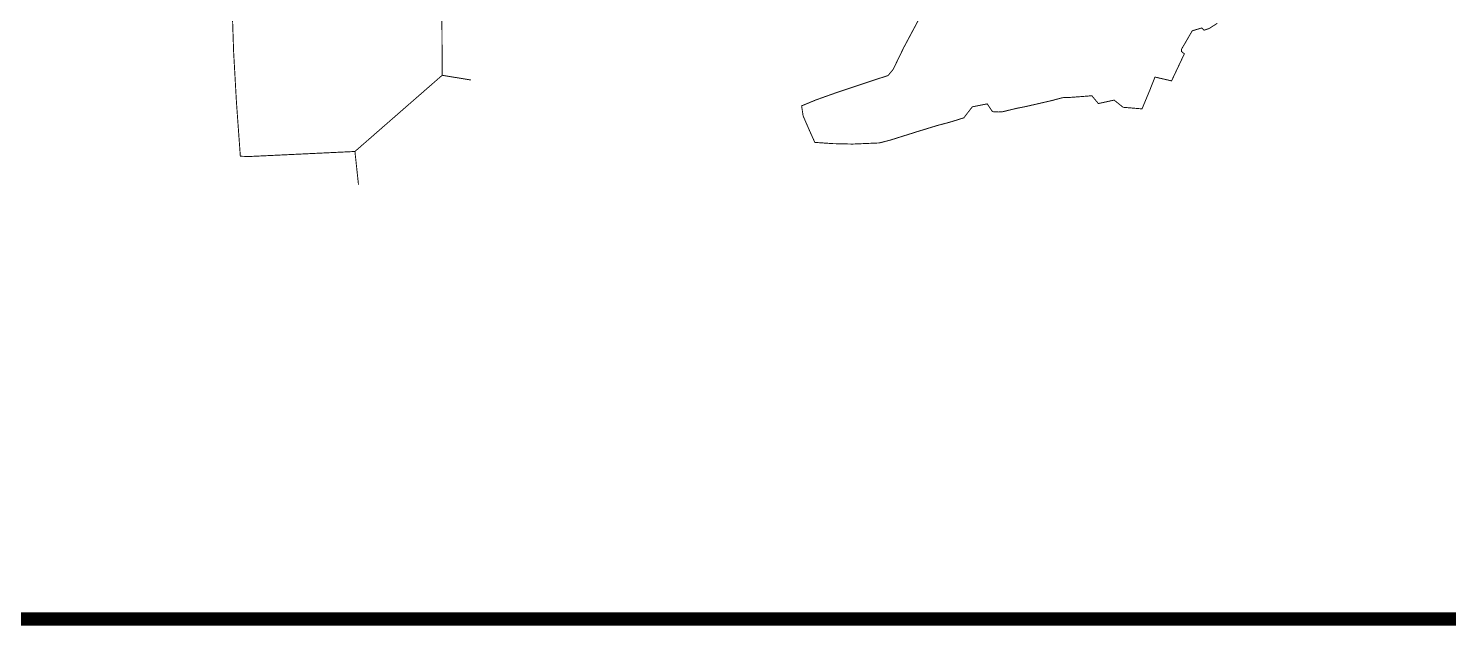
# Model space of a CAD drawing. Header units: inches. Extents: x 174104 to 230935, y 1583276 to 1631460.
# Drawn here: x 210853 to 221527, y 1583276 to 1587763 of the extents above; entities that cross this region are included whole.
import ezdxf

# ---------------------------------------------------------------- set-up
doc = ezdxf.new("R2010")
doc.units = ezdxf.units.IN
doc.header["$LTSCALE"] = 15
doc.header["$MEASUREMENT"] = 0
doc.linetypes.add('HIDDEN2', pattern=[0.1875, 0.125, -0.0625])
doc.layers.add('text2', color=7, linetype='Continuous')
doc.layers.add('VILLAGE BOUNDRY', color=5, linetype='Continuous')

msp = doc.modelspace()

# ---------------------------------------------------------------- linework, layer by layer
at = {"layer": 'text2', "const_width": 100}
msp.add_lwpolyline([(174153.83452, 1631410.23269), (230884.84018, 1631410.23269), (230884.84018, 1583325.91205), (174153.83452, 1583325.91205)], close=True, dxfattribs=at)
at = {"layer": 'VILLAGE BOUNDRY', "linetype": 'HIDDEN2', "ltscale": 20, "const_width": 7}
for points in [[(213960.28341, 1587968.56601), (213962.91131, 1587410.37736), (214179.96808, 1587374.83025), (213962.91131, 1587410.37736), (213307.20946, 1586837.99323), (213333.80294, 1586589.04034), (213307.20946, 1586837.99323), (212509.9085, 1586800.05965), (212445.92243, 1586802.28061), (212416.39163, 1587213.67761), (212395.61391, 1587584.0432), (212372.07306, 1588291.25879)], [(217548.77444, 1587837.3717), (217431.79154, 1587618.42037), (217352.49286, 1587455.08874), (217314.28208, 1587408.58885), (217176.3791, 1587363.84452), (216931.76722, 1587282.15766), (216819.79452, 1587242.38465), (216768.12684, 1587223.69847), (216664.36474, 1587180.71371), (216675.40388, 1587105.53047), (216720.91562, 1587001.11376), (216763.39761, 1586906.29091), (216897.86239, 1586896.99026), (217046.10776, 1586893.60912), (217248.0995, 1586902.13286), (217330.92472, 1586923.42931), (217542.68107, 1586989.90642), (217684.4207, 1587033.19239), (217774.33466, 1587056.88597), (217883.51962, 1587090.68019), (217928.66326, 1587149.90092), (217947.53827, 1587173.61476), (218059.07784, 1587195.53489), (218098.8517, 1587137.25766), (218142.61387, 1587134.68874), (218173.00878, 1587136.13839), (218281.82816, 1587162.48526), (218344.89894, 1587174.58102), (218546.81434, 1587221.02443), (218625.93483, 1587242.36585), (218687.40307, 1587244.5483), (218784.35353, 1587251.7629), (218845.6202, 1587256.82535), (218894.41939, 1587198.03727), (219013.16257, 1587223.95582), (219080.42208, 1587170.01904), (219222.65255, 1587157.99473), (219280.83026, 1587297.48573), (219319.9401, 1587397.11887), (219444.721, 1587368.39874), (219540.83718, 1587571.8026), (219518.69142, 1587589.52281), (219519.32143, 1587606.22793), (219566.76699, 1587687.19745), (219600.17235, 1587744.80845), (219671.62912, 1587765.93727), (219689.14267, 1587749.07068), (219726.86845, 1587761.79176), (219788.5768, 1587801.10856)]]:
    msp.add_lwpolyline(points, dxfattribs=at)

doc.saveas('drawing.dxf')
